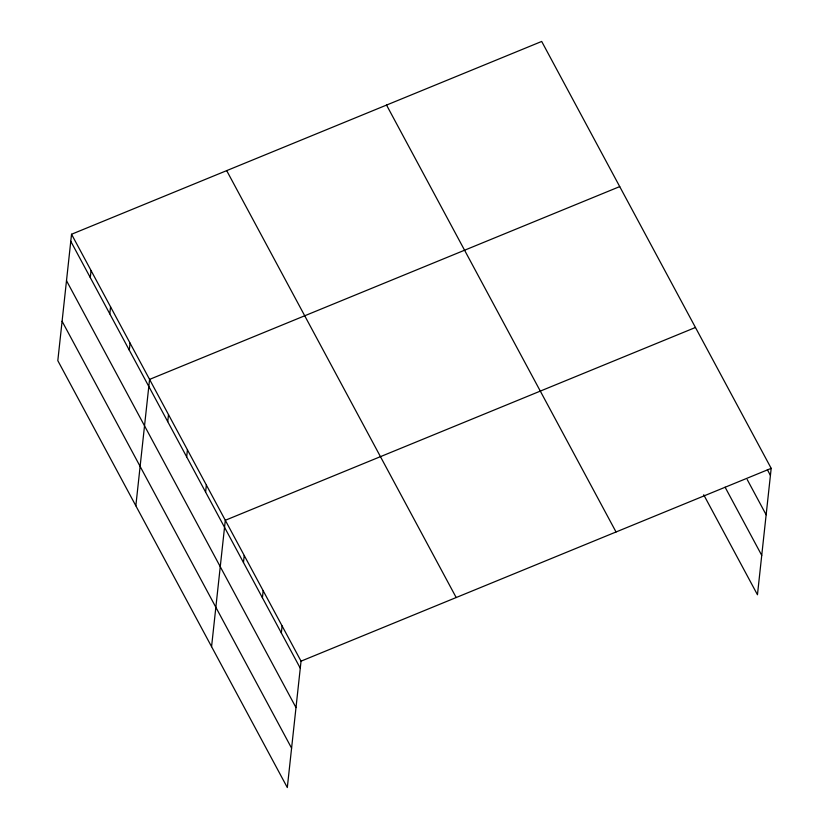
<?xml version="1.0" encoding="UTF-8"?>
<svg xmlns="http://www.w3.org/2000/svg" width="829" height="829" viewBox="0 0 829 829"><rect width="100%" height="100%" fill="white"/><g stroke="black" fill="none" stroke-linecap="round" stroke-linejoin="round"><path stroke-width="1.24" d="M71.543 234.255L57.812 360.646L287.311 787.55L301.041 661.159L71.543 234.255L541.689 41.45L771.188 468.354L757.457 594.745L703.707 494.768M90.288 277.57L91.045 270.534M109.791 313.859L110.558 306.823M129.303 350.149L130.06 343.113M135.842 505.794L149.572 379.402L619.719 186.598M167.738 421.65L168.505 414.614M186.67 456.872L187.437 449.836M205.602 492.094L206.369 485.058M211.571 646.672L225.301 520.28L695.458 327.476M243.477 562.528L244.234 555.492M262.41 597.75L263.176 590.714M281.342 632.973L282.109 625.936M301.041 661.159L771.188 468.354M767.374 469.711L770.421 475.39M747.209 479.556L766.141 514.778M725.095 487.193L761.737 555.357M386.542 105.076L616.04 531.98M226.69 170.629L456.188 597.533M70.776 241.291L300.274 668.195M66.496 280.679L295.994 707.583M62.092 321.258L291.59 748.162"/></g></svg>
